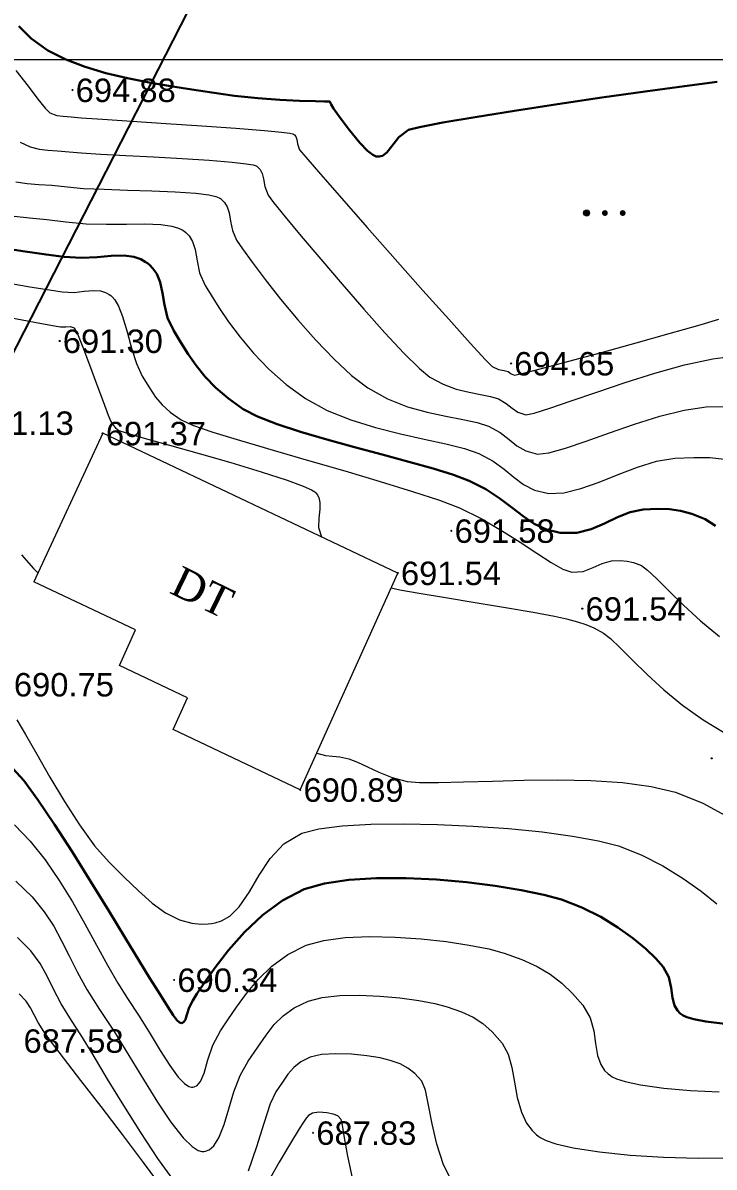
# Model space of a CAD drawing. Header units: feet. Extents: x 3381 to 1374491, y 675186 to 8751562.
# Drawn here: x 675238.66 to 675268.17, y 4375876.8 to 4375925.62 of the extents above; entities that cross this region are included whole.
import ezdxf

# ---------------------------------------------------------------- set-up
doc = ezdxf.new("R2010")
doc.units = ezdxf.units.FT
doc.header["$MEASUREMENT"] = 0
doc.header["$PDMODE"] = 34
doc.header["$PDSIZE"] = 0.01
doc.layers.get('0').update_dxf_attribs({"linetype": 'CONTINUOUS'})
for name, color, linetype in [('0_Point_Height', 2, 'CONTINUOUS'), ('0_Point_Point', 7, 'CONTINUOUS'), ('col bitkisi', 7, 'CONTINUOUS'), ('Yazilar', 7, 'CONTINUOUS')]:
    doc.layers.add(name, color=color, linetype=linetype)
for name, color, linetype, lineweight in [('ANA HORIZONTAL', 24, 'CONTINUOUS', 30), ('das tikili', 5, 'CONTINUOUS', 0), ('HORIZANTAL', 24, 'CONTINUOUS', 13), ('km setka', 170, 'CONTINUOUS', 15)]:
    doc.layers.add(name, color=color, linetype=linetype, lineweight=lineweight)
doc.styles.get("Standard").update_dxf_attribs({"font": 'arial.ttf', "height": 2.5})

msp = doc.modelspace()

# ---------------------------------------------------------------- hatches: boundary and pattern name
at = {"layer": 'col bitkisi', "ltscale": 1.5}
h = msp.add_hatch(color=256, dxfattribs=at)
edge = h.paths.add_edge_path()
edge.add_arc((675262.722, 4375917.508), 0.125, 0, 360)
h = msp.add_hatch(color=256, dxfattribs=at)
edge = h.paths.add_edge_path()
edge.add_arc((675263.505, 4375917.508), 0.125, 0, 360)
h = msp.add_hatch(color=256, dxfattribs=at)
edge = h.paths.add_edge_path()
edge.add_arc((675264.264, 4375917.508), 0.125, 0, 360)

# ---------------------------------------------------------------- linework, layer by layer
msp.add_lwpolyline([(675218, 4375872), (675261, 4375956), (675342, 4375925), (675310, 4375844)], close=True)
at = {"linetype": 'Continuous'}
for points, knots in [([(675274.73, 4376057.44), (675270.79, 4376053.677), (675270.261, 4376053.626), (675268.672, 4376053.466), (675267.609, 4376053.35), (675264.657, 4376052.943), (675262.78, 4376052.589), (675260.002, 4376051.711), (675259.051, 4376051.34), (675257.56, 4376050.602), (675257, 4376050.286), (675255.84, 4376049.531), (675255.252, 4376049.084), (675254.137, 4376048.134), (675253.607, 4376047.631), (675252.365, 4376046.359), (675251.675, 4376045.573), (675250.564, 4376044.255), (675250.13, 4376043.725), (675249.274, 4376042.678), (675248.849, 4376042.158), (675247.583, 4376040.603), (675246.75, 4376039.575), (675244.27, 4376036.507), (675242.643, 4376034.484), (675239.734, 4376030.889), (675238.458, 4376029.318), (675236.422, 4376026.84), (675235.681, 4376025.942), (675234.248, 4376024.22), (675233.559, 4376023.398), (675232.331, 4376021.944), (675231.796, 4376021.315), (675230.427, 4376019.713), (675229.554, 4376018.708), (675228.122, 4376016.767), (675227.535, 4376015.857), (675226.77, 4376014.203), (675226.521, 4376013.5), (675226.287, 4376012.378), (675226.233, 4376011.984), (675226.185, 4376011.19), (675226.19, 4376010.795), (675226.31, 4376009.195), (675226.625, 4376008.022), (675227.338, 4376006.178), (675227.674, 4376005.471), (675228.4, 4376004.135), (675228.791, 4376003.503), (675230.079, 4376001.58), (675231.026, 4376000.387), (675232.49, 4375998.453), (675233.041, 4375997.702), (675234.042, 4375996.171), (675234.49, 4375995.394), (675235.16, 4375993.923), (675235.401, 4375993.237), (675235.746, 4375991.801), (675235.851, 4375991.059), (675235.929, 4375989.462), (675235.883, 4375988.608), (675235.619, 4375986.928), (675235.402, 4375986.097), (675234.607, 4375983.863), (675233.875, 4375982.511), (675232.402, 4375980.364), (675231.748, 4375979.535), (675230.357, 4375977.928), (675229.619, 4375977.145), (675228.117, 4375975.593), (675227.355, 4375974.824), (675226.033, 4375973.439), (675225.469, 4375972.831), (675224.374, 4375971.579), (675223.845, 4375970.94), (675222.306, 4375968.993), (675221.34, 4375967.656), (675219.641, 4375965.192), (675218.893, 4375964.071), (675217.424, 4375961.802), (675216.705, 4375960.656), (675214.604, 4375957.181), (675213.278, 4375954.818), (675210.882, 4375950.129), (675209.803, 4375947.808), (675208.139, 4375943.783), (675207.503, 4375942.1), (675206.344, 4375938.694), (675205.822, 4375936.977), (675204.809, 4375933.348), (675204.327, 4375931.436), (675203.543, 4375928.143), (675203.228, 4375926.766), (675202.615, 4375924.002), (675202.319, 4375922.614), (675201.895, 4375920.441), (675201.749, 4375919.666), (675201.511, 4375918.266), (675201.415, 4375917.647), (675201.175, 4375915.683), (675201.1, 4375914.339), (675201.102, 4375911.322), (675201.224, 4375909.651), (675201.664, 4375906.359), (675201.98, 4375904.74), (675202.62, 4375902.024), (675202.913, 4375900.916), (675203.478, 4375898.918), (675203.744, 4375898.025), (675204.237, 4375896.411), (675204.463, 4375895.68), (675204.959, 4375894.207), (675205.228, 4375893.467), (675205.684, 4375892.376), (675205.841, 4375892.023), (675206.343, 4375890.969), (675206.704, 4375890.308), (675207.385, 4375889.038), (675207.705, 4375888.429), (675208.104, 4375887.527), (675208.225, 4375887.223), (675208.412, 4375886.669), (675208.482, 4375886.422), (675208.605, 4375885.898), (675208.657, 4375885.624), (675208.791, 4375884.788), (675208.854, 4375884.197), (675206.669, 4375879.784)], [0, 0, 0, 0, 1.504182, 1.504182, 4.512547, 4.512547, 9.897023, 9.897023, 12.795834, 12.795834, 14.604059, 14.604059, 16.662244, 16.662244, 18.72043, 18.72043, 21.69221, 21.69221, 23.690537, 23.690537, 25.688865, 25.688865, 29.68552, 29.68552, 37.678831, 37.678831, 43.858623, 43.858623, 47.338723, 47.338723, 50.479181, 50.479181, 52.843093, 52.843093, 56.452422, 56.452422, 59.343353, 59.343353, 61.301717, 61.301717, 62.310714, 62.310714, 63.319712, 63.319712, 66.426739, 66.426739, 68.50177, 68.50177, 70.576802, 70.576802, 75.092259, 75.092259, 77.984383, 77.984383, 80.876507, 80.876507, 83.368148, 83.368148, 85.859789, 85.859789, 88.693846, 88.693846, 91.527902, 91.527902, 96.504404, 96.504404, 99.813748, 99.813748, 103.123092, 103.123092, 106.359907, 106.359907, 108.778682, 108.778682, 111.197456, 111.197456, 116.035005, 116.035005, 120.025858, 120.025858, 124.016711, 124.016711, 131.998417, 131.998417, 139.538843, 139.538843, 144.840516, 144.840516, 150.142189, 150.142189, 155.992549, 155.992549, 160.212599, 160.212599, 164.43265, 164.43265, 166.77754, 166.77754, 168.584028, 168.584028, 172.423705, 172.423705, 177.221179, 177.221179, 182.018653, 182.018653, 185.384546, 185.384546, 188.140377, 188.140377, 190.397291, 190.397291, 192.654204, 192.654204, 193.73589, 193.73589, 195.899262, 195.899262, 198.062634, 198.062634, 199.190084, 199.190084, 200.13488, 200.13488, 201.079676, 201.079676, 202.923933, 202.923933, 202.923933, 202.923933]), ([(675278.632, 4376050.97), (675271.07, 4376050.69), (675270.541, 4376050.639), (675268.963, 4376050.48), (675267.926, 4376050.366), (675265.126, 4376049.978), (675263.418, 4376049.647), (675261, 4376048.879), (675260.192, 4376048.56), (675258.943, 4376047.938), (675258.474, 4376047.67), (675257.326, 4376046.912), (675256.655, 4376046.366), (675255.344, 4376045.142), (675254.707, 4376044.465), (675253.444, 4376043.03), (675252.818, 4376042.271), (675250.67, 4376039.65), (675249.192, 4376037.824), (675246.264, 4376034.199), (675244.815, 4376032.398), (675240.428, 4376026.976), (675237.451, 4376023.334), (675233.732, 4376018.961), (675233.248, 4376018.398), (675232.306, 4376017.289), (675231.85, 4376016.739), (675230.862, 4376015.45), (675230.365, 4376014.715), (675229.679, 4376013.396), (675229.452, 4376012.81), (675229.263, 4376011.97), (675229.224, 4376011.71), (675229.188, 4376011.181), (675229.19, 4376010.905), (675229.274, 4376009.795), (675229.505, 4376008.893), (675230.056, 4376007.466), (675230.301, 4376006.938), (675230.838, 4376005.918), (675231.132, 4376005.423), (675232.216, 4376003.743), (675233.108, 4376002.596), (675234.627, 4376000.605), (675235.24, 4375999.79), (675236.409, 4375998.054), (675236.965, 4375997.136), (675237.711, 4375995.582), (675237.958, 4375994.986), (675238.368, 4375993.752), (675238.529, 4375993.121), (675238.886, 4375991.207), (675238.955, 4375989.901), (675238.785, 4375987.5), (675238.584, 4375986.405), (675237.982, 4375984.295), (675237.581, 4375983.276), (675236.626, 4375981.337), (675236.075, 4375980.416), (675234.694, 4375978.4), (675233.831, 4375977.336), (675232.046, 4375975.329), (675231.126, 4375974.384), (675229.46, 4375972.678), (675228.71, 4375971.912), (675227.533, 4375970.637), (675227.088, 4375970.133), (675226.216, 4375969.098), (675225.79, 4375968.569), (675224.536, 4375966.952), (675223.731, 4375965.836), (675222.205, 4375963.627), (675221.478, 4375962.54), (675220.057, 4375960.351), (675219.362, 4375959.246), (675217.332, 4375955.903), (675216.052, 4375953.635), (675213.675, 4375949.019), (675212.579, 4375946.672), (675210.925, 4375942.668), (675210.308, 4375941.034), (675209.186, 4375937.727), (675208.677, 4375936.05), (675207.679, 4375932.468), (675207.2, 4375930.558), (675206.429, 4375927.304), (675206.122, 4375925.965), (675205.531, 4375923.292), (675205.248, 4375921.957), (675204.833, 4375919.831), (675204.683, 4375919.036), (675204.45, 4375917.648), (675204.361, 4375917.05), (675204.224, 4375915.857), (675204.174, 4375915.257), (675204.08, 4375913.448), (675204.089, 4375912.233), (675204.278, 4375909.099), (675204.558, 4375907.191), (675205.348, 4375903.383), (675205.855, 4375901.484), (675206.601, 4375898.944), (675206.795, 4375898.303), (675207.188, 4375897.025), (675207.386, 4375896.396), (675207.781, 4375895.233), (675207.976, 4375894.697), (675208.327, 4375893.823), (675208.475, 4375893.479), (675208.757, 4375892.872), (675208.889, 4375892.606), (675209.168, 4375892.062), (675209.315, 4375891.787), (675209.766, 4375890.946), (675210.082, 4375890.367), (675210.607, 4375889.295), (675210.824, 4375888.815), (675211.143, 4375887.972), (675211.261, 4375887.619), (675211.458, 4375886.9), (675211.536, 4375886.543), (675211.73, 4375885.484), (675211.807, 4375884.796), (675211.885, 4375884.054), (675211.894, 4375883.973), (675213.628, 4375879.661)], [0, 0, 0, 0, 1.519576, 1.519576, 4.558728, 4.558728, 9.930594, 9.930594, 12.837598, 12.837598, 14.698947, 14.698947, 17.596272, 17.596272, 20.493598, 20.493598, 23.430765, 23.430765, 30.540606, 30.540606, 37.650448, 37.650448, 51.870131, 51.870131, 53.943342, 53.943342, 56.016553, 56.016553, 58.839775, 58.839775, 61.186701, 61.186701, 62.257023, 62.257023, 63.327345, 63.327345, 66.426341, 66.426341, 68.26825, 68.26825, 70.110159, 70.110159, 74.62153, 74.62153, 77.595, 77.595, 80.568471, 80.568471, 82.304355, 82.304355, 84.04024, 84.04024, 87.512009, 87.512009, 90.504027, 90.504027, 93.496045, 93.496045, 96.488063, 96.488063, 100.372173, 100.372173, 104.256283, 104.256283, 107.517701, 107.517701, 109.618427, 109.618427, 111.719153, 111.719153, 115.920605, 115.920605, 119.858792, 119.858792, 123.796978, 123.796978, 131.673352, 131.673352, 139.553481, 139.553481, 144.894421, 144.894421, 150.235361, 150.235361, 156.190392, 156.190392, 160.321983, 160.321983, 164.453574, 164.453574, 166.899961, 166.899961, 168.797126, 168.797126, 170.694291, 170.694291, 174.488621, 174.488621, 180.488906, 180.488906, 186.48919, 186.48919, 188.508696, 188.508696, 190.528201, 190.528201, 192.322947, 192.322947, 193.52533, 193.52533, 194.478712, 194.478712, 195.432094, 195.432094, 197.338858, 197.338858, 198.784376, 198.784376, 199.759029, 199.759029, 200.733681, 200.733681, 202.682985, 202.682985, 202.923933, 202.923933, 202.923933, 202.923933])]:
    msp.add_open_spline(points, degree=3, knots=knots, dxfattribs=at)
at = {"layer": '0_Point_Point'}
for p in [(675240.775, 4375922.758, 694.885), (675240.224, 4375912.05, 691.299), (675259.496, 4375911.091, 694.651), (675242.064, 4375908.111, 691.371), (675256.949, 4375903.949, 691.582), (675254.661, 4375902.147, 691.545), (675262.541, 4375900.627, 691.536), (675268.059, 4375894.242, 691.316), (675250.501, 4375892.899, 690.889), (675245.116, 4375884.787, 690.336), (675251.046, 4375878.262, 687.825)]:
    msp.add_point(p, dxfattribs=at)
at = {"layer": 'ANA HORIZONTAL', "color": 16, "lineweight": 30}
for points, elevation in [([(675238.478, 4375925.488), (675239.003, 4375924.953), (675239.717, 4375924.448), (675240.485, 4375924.06), (675241.32, 4375923.74), (675242.204, 4375923.476), (675243.118, 4375923.259), (675244.044, 4375923.079), (675244.965, 4375922.923), (675245.862, 4375922.783), (675246.717, 4375922.647), (675247.692, 4375922.51), (675248.682, 4375922.412), (675249.628, 4375922.344), (675250.469, 4375922.301), (675251.146, 4375922.276), (675251.529, 4375922.266), (675251.703, 4375922.262), (675251.759, 4375922.26), (675251.767, 4375922.259), (675251.771, 4375922.254), (675251.781, 4375922.233), (675251.795, 4375922.189), (675251.812, 4375922.144), (675251.924, 4375921.975), (675252.207, 4375921.567), (675252.598, 4375921.038), (675253.035, 4375920.506), (675253.374, 4375920.161), (675253.602, 4375919.987), (675253.733, 4375919.927), (675253.791, 4375919.916), (675253.871, 4375919.917), (675254.012, 4375919.955), (675254.193, 4375920.087), (675254.407, 4375920.355), (675254.702, 4375920.741), (675255.117, 4375921.055), (675255.595, 4375921.178), (675256.584, 4375921.365), (675257.969, 4375921.601), (675259.639, 4375921.869), (675261.48, 4375922.153), (675263.379, 4375922.435), (675265.223, 4375922.699), (675266.899, 4375922.928), (675268.293, 4375923.107)], 695), ([(675237.81, 4375916.004), (675238.76, 4375915.861), (675239.649, 4375915.738), (675240.409, 4375915.636), (675241.152, 4375915.59), (675241.821, 4375915.625), (675242.426, 4375915.68), (675242.979, 4375915.695), (675243.39, 4375915.637), (675243.685, 4375915.533), (675243.876, 4375915.428), (675243.97, 4375915.363), (675244.059, 4375915.292), (675244.21, 4375915.145), (675244.378, 4375914.907), (675244.521, 4375914.563), (675244.619, 4375914.093), (675244.698, 4375913.584), (675244.833, 4375913.043), (675245.097, 4375912.477), (675245.399, 4375911.983), (675245.713, 4375911.491), (675246.056, 4375911.005), (675246.445, 4375910.525), (675246.898, 4375910.052), (675247.432, 4375909.589), (675248.064, 4375909.137), (675248.675, 4375908.82), (675249.51, 4375908.496), (675250.513, 4375908.169), (675251.632, 4375907.841), (675252.81, 4375907.518), (675253.995, 4375907.202), (675255.132, 4375906.897), (675256.166, 4375906.607), (675257.044, 4375906.335), (675257.711, 4375906.085), (675258.418, 4375905.723), (675259.012, 4375905.331), (675259.531, 4375904.937), (675260.011, 4375904.567), (675260.491, 4375904.248), (675261.008, 4375904.005), (675261.599, 4375903.865), (675262.299, 4375903.869), (675262.923, 4375904.024), (675263.494, 4375904.264), (675264.037, 4375904.525), (675264.577, 4375904.742), (675265.138, 4375904.852), (675265.758, 4375904.88), (675266.268, 4375904.871), (675266.734, 4375904.807), (675267.217, 4375904.669), (675267.782, 4375904.44), (675268.229, 4375904.166)], 692.5), ([(675238.232, 4375893.803), (675238.691, 4375893.288), (675239.295, 4375892.469), (675240.003, 4375891.424), (675240.772, 4375890.233), (675241.56, 4375888.975), (675242.325, 4375887.731), (675243.025, 4375886.579), (675243.618, 4375885.598), (675244.062, 4375884.869), (675244.315, 4375884.47), (675244.59, 4375884.045), (675244.843, 4375883.63), (675245.07, 4375883.275), (675245.23, 4375883.068), (675245.338, 4375882.975), (675245.403, 4375882.948), (675245.433, 4375882.947), (675245.468, 4375882.954), (675245.527, 4375882.99), (675245.593, 4375883.093), (675245.661, 4375883.294), (675245.754, 4375883.604), (675245.91, 4375883.914), (675246.088, 4375884.187), (675246.41, 4375884.677), (675246.863, 4375885.32), (675247.434, 4375886.055), (675248.112, 4375886.818), (675248.883, 4375887.547), (675249.736, 4375888.179), (675250.659, 4375888.652), (675251.527, 4375888.9), (675252.575, 4375889.054), (675253.753, 4375889.126), (675255.014, 4375889.125), (675256.311, 4375889.064), (675257.595, 4375888.952), (675258.818, 4375888.801), (675259.933, 4375888.621), (675260.891, 4375888.423), (675261.646, 4375888.218), (675262.523, 4375887.881), (675263.332, 4375887.475), (675264.062, 4375887.027), (675264.703, 4375886.563), (675265.245, 4375886.11), (675265.677, 4375885.694), (675265.991, 4375885.343), (675266.236, 4375884.899), (675266.336, 4375884.449), (675266.394, 4375884.017), (675266.479, 4375883.7), (675266.601, 4375883.487), (675266.721, 4375883.359), (675266.796, 4375883.3), (675266.852, 4375883.265), (675266.998, 4375883.198), (675267.297, 4375883.108), (675267.818, 4375883.006), (675268.619, 4375882.91)], 690)]:
    msp.add_lwpolyline(points, dxfattribs=dict(at, elevation=elevation))
at = {"layer": 'col bitkisi', "lineweight": 13, "ltscale": 1.5}
msp.add_circle((675262.722, 4375917.508), 0.125, dxfattribs=at)
at = {"layer": 'das tikili', "color": 0, "lineweight": 20}
for p, q in [((675242.064, 4375908.111, 690.889), (675239.126, 4375901.776, 690.889)), ((675254.661, 4375902.147, 690.889), (675242.064, 4375908.111, 690.889)), ((675243.461, 4375899.723, 690.889), (675239.126, 4375901.776, 690.889)), ((675250.501, 4375892.899, 690.889), (675254.661, 4375902.147, 690.889)), ((675242.777, 4375898.201), (675243.461, 4375899.723)), ((675245.684, 4375896.825), (675242.777, 4375898.201)), ((675245.074, 4375895.469, 690.889), (675245.684, 4375896.825, 690.889)), ((675250.501, 4375892.899, 690.889), (675245.074, 4375895.469, 690.889))]:
    msp.add_line(p, q, dxfattribs=at)
at = {"layer": 'HORIZANTAL', "color": 16, "linetype": 'Continuous', "lineweight": 20}
for points, elevation in [([(675238.356, 4375923.585), (675238.877, 4375922.925), (675239.298, 4375922.373), (675239.609, 4375921.977), (675239.801, 4375921.787), (675240.101, 4375921.669), (675240.374, 4375921.638), (675240.716, 4375921.608), (675241.142, 4375921.574), (675242.054, 4375921.513), (675243.31, 4375921.431), (675244.771, 4375921.335), (675246.295, 4375921.232), (675247.741, 4375921.128), (675248.969, 4375921.03), (675249.7, 4375920.961), (675250.054, 4375920.916), (675250.18, 4375920.891), (675250.207, 4375920.88), (675250.246, 4375920.847), (675250.302, 4375920.774), (675250.346, 4375920.652), (675250.376, 4375920.467), (675250.469, 4375920.21), (675250.732, 4375919.891), (675251.363, 4375919.161), (675252.269, 4375918.124), (675253.361, 4375916.884), (675254.547, 4375915.544), (675255.735, 4375914.206), (675256.835, 4375912.976), (675257.756, 4375911.954), (675258.406, 4375911.246), (675258.693, 4375910.954), (675258.956, 4375910.836), (675259.198, 4375910.782), (675259.371, 4375910.74), (675259.507, 4375910.648), (675259.644, 4375910.584), (675259.975, 4375910.659), (675260.796, 4375910.872), (675261.971, 4375911.186), (675263.362, 4375911.563), (675264.834, 4375911.968), (675266.25, 4375912.364), (675267.472, 4375912.715), (675268.365, 4375912.984)], 694.5), ([(675238.536, 4375920.527), (675238.97, 4375920.33), (675239.349, 4375920.231), (675239.722, 4375920.19), (675240.135, 4375920.166), (675240.639, 4375920.115), (675241.149, 4375920.07), (675241.984, 4375920.02), (675243.046, 4375919.965), (675244.235, 4375919.903), (675245.455, 4375919.836), (675246.604, 4375919.762), (675247.586, 4375919.682), (675248.183, 4375919.613), (675248.488, 4375919.558), (675248.612, 4375919.52), (675248.648, 4375919.501), (675248.703, 4375919.455), (675248.789, 4375919.359), (675248.869, 4375919.199), (675248.923, 4375918.962), (675248.98, 4375918.633), (675249.126, 4375918.277), (675249.362, 4375917.959), (675249.854, 4375917.349), (675250.543, 4375916.516), (675251.371, 4375915.533), (675252.281, 4375914.472), (675253.215, 4375913.404), (675254.115, 4375912.401), (675254.924, 4375911.535), (675255.584, 4375910.877), (675256.036, 4375910.5), (675256.596, 4375910.2), (675257.16, 4375909.996), (675257.703, 4375909.86), (675258.2, 4375909.764), (675258.626, 4375909.678), (675258.956, 4375909.576), (675259.293, 4375909.379), (675259.543, 4375909.176), (675259.793, 4375909.004), (675260.132, 4375908.904), (675260.49, 4375908.967), (675261.155, 4375909.175), (675262.064, 4375909.489), (675263.156, 4375909.87), (675264.368, 4375910.28), (675265.639, 4375910.68), (675266.905, 4375911.03), (675268.106, 4375911.291), (675269.179, 4375911.426)], 694), ([(675238.351, 4375918.842), (675238.832, 4375918.765), (675239.331, 4375918.727), (675239.894, 4375918.692), (675240.562, 4375918.622), (675241.242, 4375918.561), (675242.122, 4375918.52), (675243.122, 4375918.489), (675244.162, 4375918.457), (675245.159, 4375918.415), (675246.033, 4375918.352), (675246.589, 4375918.279), (675246.896, 4375918.209), (675247.038, 4375918.152), (675247.088, 4375918.121), (675247.153, 4375918.069), (675247.26, 4375917.959), (675247.372, 4375917.779), (675247.456, 4375917.516), (675247.516, 4375917.154), (675247.599, 4375916.761), (675247.783, 4375916.344), (675248.025, 4375915.982), (675248.44, 4375915.407), (675248.995, 4375914.675), (675249.655, 4375913.839), (675250.388, 4375912.956), (675251.161, 4375912.08), (675251.939, 4375911.267), (675252.689, 4375910.57), (675253.379, 4375910.045), (675254.226, 4375909.58), (675255.083, 4375909.244), (675255.922, 4375909.007), (675256.715, 4375908.836), (675257.434, 4375908.701), (675258.052, 4375908.57), (675258.541, 4375908.412), (675259.036, 4375908.138), (675259.411, 4375907.846), (675259.747, 4375907.573), (675260.124, 4375907.354), (675260.621, 4375907.225), (675261.114, 4375907.27), (675261.827, 4375907.468), (675262.708, 4375907.771), (675263.706, 4375908.132), (675264.769, 4375908.506), (675265.846, 4375908.845), (675266.884, 4375909.103), (675267.832, 4375909.235), (675268.829, 4375909.252)], 693.5), ([(675238.282, 4375917.37), (675238.944, 4375917.301), (675239.673, 4375917.227), (675240.485, 4375917.129), (675241.356, 4375917.052), (675242.23, 4375917.032), (675243.074, 4375917.039), (675243.858, 4375917.044), (675244.549, 4375917.016), (675245.015, 4375916.95), (675245.302, 4375916.865), (675245.461, 4375916.788), (675245.529, 4375916.742), (675245.614, 4375916.674), (675245.754, 4375916.529), (675245.901, 4375916.293), (675246.012, 4375915.948), (675246.09, 4375915.473), (675246.198, 4375914.957), (675246.44, 4375914.41), (675246.693, 4375913.997), (675247.024, 4375913.475), (675247.435, 4375912.871), (675247.927, 4375912.214), (675248.5, 4375911.53), (675249.156, 4375910.846), (675249.896, 4375910.191), (675250.722, 4375909.591), (675251.647, 4375909.084), (675252.66, 4375908.677), (675253.715, 4375908.351), (675254.771, 4375908.085), (675255.783, 4375907.861), (675256.708, 4375907.66), (675257.504, 4375907.463), (675258.126, 4375907.249), (675258.732, 4375906.923), (675259.207, 4375906.575), (675259.615, 4375906.234), (675260.024, 4375905.929), (675260.5, 4375905.689), (675261.11, 4375905.545), (675261.755, 4375905.568), (675262.479, 4375905.748), (675263.258, 4375906.029), (675264.07, 4375906.355), (675264.894, 4375906.671), (675265.706, 4375906.919), (675266.485, 4375907.043), (675267.294, 4375907.078), (675267.989, 4375907.07), (675268.614, 4375907.011)], 693), ([(675237.911, 4375914.54), (675238.955, 4375914.361), (675239.798, 4375914.224), (675240.332, 4375914.143), (675240.839, 4375914.124), (675241.278, 4375914.168), (675241.67, 4375914.206), (675241.967, 4375914.185), (675242.187, 4375914.115), (675242.335, 4375914.035), (675242.41, 4375913.984), (675242.472, 4375913.932), (675242.586, 4375913.799), (675242.737, 4375913.536), (675242.912, 4375913.091), (675243.105, 4375912.436), (675243.293, 4375911.744), (675243.501, 4375911.088), (675243.754, 4375910.543), (675244.058, 4375910.049), (675244.323, 4375909.654), (675244.602, 4375909.321), (675244.946, 4375909.01), (675245.407, 4375908.682), (675245.897, 4375908.463), (675246.772, 4375908.163), (675247.947, 4375907.799), (675249.335, 4375907.39), (675250.85, 4375906.951), (675252.404, 4375906.501), (675253.913, 4375906.055), (675255.288, 4375905.632), (675256.445, 4375905.249), (675257.296, 4375904.922), (675258.226, 4375904.467), (675259.096, 4375903.968), (675259.892, 4375903.463), (675260.602, 4375902.992), (675261.213, 4375902.596), (675261.713, 4375902.314), (675262.087, 4375902.186), (675262.579, 4375902.218), (675263, 4375902.377), (675263.39, 4375902.56), (675263.791, 4375902.661), (675264.154, 4375902.675), (675264.448, 4375902.658), (675264.731, 4375902.593), (675265.064, 4375902.462), (675265.324, 4375902.271), (675265.719, 4375901.897), (675266.237, 4375901.382), (675266.863, 4375900.771), (675267.586, 4375900.108), (675268.392, 4375899.436)], 692), ([(675238.101, 4375913.047), (675239.159, 4375912.849), (675239.917, 4375912.71), (675240.255, 4375912.65), (675240.486, 4375912.652), (675240.674, 4375912.668), (675240.851, 4375912.604), (675240.988, 4375912.351), (675241.219, 4375911.787), (675241.504, 4375911.036), (675241.805, 4375910.22), (675242.082, 4375909.462), (675242.297, 4375908.884), (675242.41, 4375908.61), (675242.509, 4375908.453), (675242.606, 4375908.338), (675242.75, 4375908.228), (675243.072, 4375908.123), (675243.833, 4375907.907), (675244.912, 4375907.606), (675246.185, 4375907.248), (675247.529, 4375906.861), (675248.822, 4375906.472), (675249.941, 4375906.108), (675250.628, 4375905.854), (675250.98, 4375905.694), (675251.123, 4375905.605), (675251.164, 4375905.566), (675251.214, 4375905.501), (675251.286, 4375905.366), (675251.337, 4375905.157), (675251.334, 4375904.865), (675251.284, 4375904.485), (675251.274, 4375904.092), (675251.403, 4375903.689)], 691.5), ([(675238.592, 4375902.923), (675239.113, 4375902.341), (675239.301, 4375902.153)], 691), ([(675254.376, 4375901.513), (675254.376, 4375901.513), (675254.756, 4375901.433), (675255.575, 4375901.289), (675256.692, 4375901.101), (675257.969, 4375900.889), (675259.265, 4375900.673), (675260.44, 4375900.472), (675261.355, 4375900.307), (675261.871, 4375900.197), (675262.33, 4375900.069), (675262.687, 4375899.955), (675263.03, 4375899.808), (675263.444, 4375899.582), (675263.744, 4375899.347), (675264.161, 4375898.949), (675264.686, 4375898.427), (675265.31, 4375897.819), (675266.025, 4375897.165), (675266.824, 4375896.505), (675267.697, 4375895.876), (675268.636, 4375895.317)], 691.5), ([(675238.399, 4375895.885), (675238.769, 4375895.263), (675239.248, 4375894.419), (675239.811, 4375893.439), (675240.428, 4375892.404), (675241.073, 4375891.398), (675241.719, 4375890.504), (675242.337, 4375889.806), (675242.987, 4375889.168), (675243.59, 4375888.581), (675244.169, 4375888.067), (675244.747, 4375887.648), (675245.348, 4375887.348), (675245.862, 4375887.208), (675246.273, 4375887.169), (675246.563, 4375887.178), (675246.713, 4375887.193), (675246.861, 4375887.218), (675247.133, 4375887.304), (675247.489, 4375887.512), (675247.892, 4375887.91), (675248.325, 4375888.545), (675248.743, 4375889.257), (675249.213, 4375889.963), (675249.799, 4375890.585), (675250.57, 4375891.041), (675251.292, 4375891.229), (675252.29, 4375891.357), (675253.507, 4375891.429), (675254.885, 4375891.449), (675256.364, 4375891.422), (675257.885, 4375891.351), (675259.391, 4375891.242), (675260.822, 4375891.099), (675262.12, 4375890.926), (675263.226, 4375890.727), (675264.082, 4375890.507), (675265.048, 4375890.129), (675265.975, 4375889.653), (675266.839, 4375889.118), (675267.618, 4375888.566), (675268.289, 4375888.035)], 690.5), ([(675251.205, 4375894.464), (675251.575, 4375894.364), (675251.879, 4375894.33), (675252.186, 4375894.303), (675252.567, 4375894.225), (675252.942, 4375894.083), (675253.369, 4375893.879), (675253.858, 4375893.648), (675254.42, 4375893.426), (675255.065, 4375893.248), (675255.582, 4375893.204), (675256.401, 4375893.205), (675257.461, 4375893.233), (675258.702, 4375893.272), (675260.063, 4375893.306), (675261.481, 4375893.317), (675262.897, 4375893.288), (675264.25, 4375893.203), (675265.477, 4375893.044), (675266.519, 4375892.796), (675267.68, 4375892.329), (675268.815, 4375891.72)], 691), ([(675238.297, 4375891.401), (675238.969, 4375890.712), (675239.604, 4375889.912), (675240.204, 4375889.034), (675240.77, 4375888.111), (675241.303, 4375887.177), (675241.803, 4375886.266), (675242.273, 4375885.41), (675242.712, 4375884.643), (675243.122, 4375883.999), (675243.618, 4375883.245), (675244.085, 4375882.487), (675244.522, 4375881.769), (675244.925, 4375881.137), (675245.291, 4375880.636), (675245.557, 4375880.359), (675245.738, 4375880.24), (675245.851, 4375880.209), (675245.905, 4375880.208), (675245.975, 4375880.221), (675246.097, 4375880.282), (675246.243, 4375880.454), (675246.391, 4375880.803), (675246.554, 4375881.37), (675246.763, 4375882.003), (675247.09, 4375882.615), (675247.406, 4375883.077), (675247.772, 4375883.622), (675248.201, 4375884.211), (675248.702, 4375884.807), (675249.286, 4375885.373), (675249.965, 4375885.871), (675250.748, 4375886.264), (675251.5, 4375886.471), (675252.417, 4375886.591), (675253.449, 4375886.634), (675254.545, 4375886.612), (675255.653, 4375886.537), (675256.725, 4375886.42), (675257.708, 4375886.272), (675258.553, 4375886.105), (675259.209, 4375885.929), (675259.964, 4375885.656), (675260.61, 4375885.358), (675261.171, 4375885.025), (675261.667, 4375884.646), (675262.121, 4375884.213), (675262.556, 4375883.715), (675262.875, 4375883.171), (675263.029, 4375882.616), (675263.105, 4375882.072), (675263.191, 4375881.558), (675263.325, 4375881.182), (675263.494, 4375880.927), (675263.65, 4375880.772), (675263.743, 4375880.7), (675263.816, 4375880.653), (675264.001, 4375880.565), (675264.373, 4375880.445), (675265.019, 4375880.305), (675266.017, 4375880.167), (675267.162, 4375880.07), (675268.383, 4375880.016)], 689.5), ([(675238.362, 4375889), (675239.046, 4375888.324), (675239.566, 4375887.688), (675239.971, 4375887.072), (675240.308, 4375886.453), (675240.625, 4375885.811), (675240.969, 4375885.124), (675241.388, 4375884.37), (675241.929, 4375883.527), (675242.554, 4375882.579), (675243.182, 4375881.563), (675243.802, 4375880.54), (675244.403, 4375879.572), (675244.972, 4375878.719), (675245.498, 4375878.044), (675245.881, 4375877.672), (675246.141, 4375877.512), (675246.301, 4375877.47), (675246.376, 4375877.469), (675246.458, 4375877.482), (675246.608, 4375877.542), (675246.804, 4375877.706), (675247.02, 4375878.044), (675247.244, 4375878.613), (675247.447, 4375879.287), (675247.663, 4375880.004), (675247.926, 4375880.701), (675248.271, 4375881.315), (675248.687, 4375881.916), (675249.042, 4375882.433), (675249.386, 4375882.878), (675249.767, 4375883.26), (675250.234, 4375883.589), (675250.837, 4375883.875), (675251.439, 4375884.034), (675252.183, 4375884.117), (675253.017, 4375884.134), (675253.89, 4375884.098), (675254.753, 4375884.019), (675255.555, 4375883.908), (675256.245, 4375883.779), (675256.772, 4375883.641), (675257.384, 4375883.426), (675257.877, 4375883.201), (675258.299, 4375882.928), (675258.698, 4375882.569), (675259.12, 4375882.087), (675259.375, 4375881.624), (675259.532, 4375881.055), (675259.644, 4375880.423), (675259.763, 4375879.769), (675259.942, 4375879.136), (675260.164, 4375878.673), (675260.393, 4375878.364), (675260.583, 4375878.182), (675260.69, 4375878.1), (675260.776, 4375878.045), (675260.99, 4375877.939), (675261.414, 4375877.793), (675262.145, 4375877.621), (675263.277, 4375877.444), (675264.589, 4375877.311), (675266.012, 4375877.223), (675267.479, 4375877.183), (675268.922, 4375877.191)], 689), ([(675245.133, 4375876.185), (675244.42, 4375877.165), (675243.686, 4375878.27), (675242.96, 4375879.424), (675242.272, 4375880.554), (675241.653, 4375881.586), (675241.131, 4375882.444), (675240.737, 4375883.056), (675240.288, 4375883.77), (675239.963, 4375884.39), (675239.687, 4375884.95), (675239.388, 4375885.483), (675238.992, 4375886.021), (675238.428, 4375886.599)], 688.5), ([(675244.616, 4375875.895), (675243.802, 4375876.995), (675242.905, 4375878.184), (675241.993, 4375879.38), (675241.133, 4375880.5), (675240.393, 4375881.462), (675239.84, 4375882.185), (675239.544, 4375882.584), (675239.307, 4375882.969), (675239.141, 4375883.296), (675238.988, 4375883.593), (675238.791, 4375883.885), (675238.493, 4375884.197)], 688), ([(675256.946, 4375876.257), (675256.619, 4375876.897), (675256.326, 4375877.771), (675256.125, 4375878.649), (675255.977, 4375879.446), (675255.843, 4375880.078), (675255.684, 4375880.46), (675255.384, 4375880.794), (675255.095, 4375881.026), (675254.763, 4375881.198), (675254.336, 4375881.352), (675253.909, 4375881.457), (675253.334, 4375881.55), (675252.68, 4375881.614), (675252.014, 4375881.636), (675251.407, 4375881.598), (675250.926, 4375881.487), (675250.521, 4375881.286), (675250.219, 4375881.049), (675249.973, 4375880.765), (675249.734, 4375880.424), (675249.452, 4375880.016), (675249.211, 4375879.496), (675248.94, 4375878.665), (675248.63, 4375877.662), (675248.273, 4375876.627)], 688.5), ([(675252.734, 4375876.334), (675252.527, 4375877.26), (675252.389, 4375878.042), (675252.302, 4375878.594), (675252.248, 4375878.832), (675252.096, 4375878.979), (675251.899, 4375879.063), (675251.639, 4375879.114), (675251.297, 4375879.137), (675251.015, 4375879.098), (675250.855, 4375879.006), (675250.748, 4375878.883), (675250.633, 4375878.717), (675250.449, 4375878.432), (675250.075, 4375877.823), (675249.598, 4375877.014), (675249.106, 4375876.126)], 688)]:
    msp.add_lwpolyline(points, dxfattribs=dict(at, elevation=elevation))
at = {"layer": 'km setka', "flags": 128}
msp.add_lwpolyline([(675069.612, 4375924.058), (675546.772, 4375924.058)], dxfattribs=at)

# ---------------------------------------------------------------- texts
at = {"layer": '0_Point_Height', "color": 0}
for s, p in [('694.88', (675240.911, 4375922.244, 694.885)), ('691.30', (675240.36, 4375911.536, 691.299)), ('694.65', (675259.632, 4375910.577, 694.651)), ('691.13', (675236.555, 4375908.041, 691.127)), ('691.37', (675242.2, 4375907.597, 691.371)), ('691.58', (675257.085, 4375903.435, 691.582)), ('691.54', (675254.797, 4375901.633, 691.545)), ('691.54', (675262.677, 4375900.113, 691.536)), ('690.75', (675238.271, 4375896.881, 690.748)), ('690.89', (675250.637, 4375892.385, 690.889)), ('690.34', (675245.252, 4375884.273, 690.336)), ('687.58', (675238.683, 4375881.676, 687.582)), ('687.83', (675251.182, 4375877.748, 687.825))]:
    msp.add_text(s, height=1, dxfattribs=at).set_placement(p)
at = {"layer": 'Yazilar', "insert": (675245.432, 4375902.485), "char_height": 1.3, "width": 0.10588, "attachment_point": 1, "rotation": 334.1112}
msp.add_mtext('{\\fTimes New Roman|b0|i0|c0|p18;DT}', dxfattribs=at)

doc.saveas('drawing.dxf')
